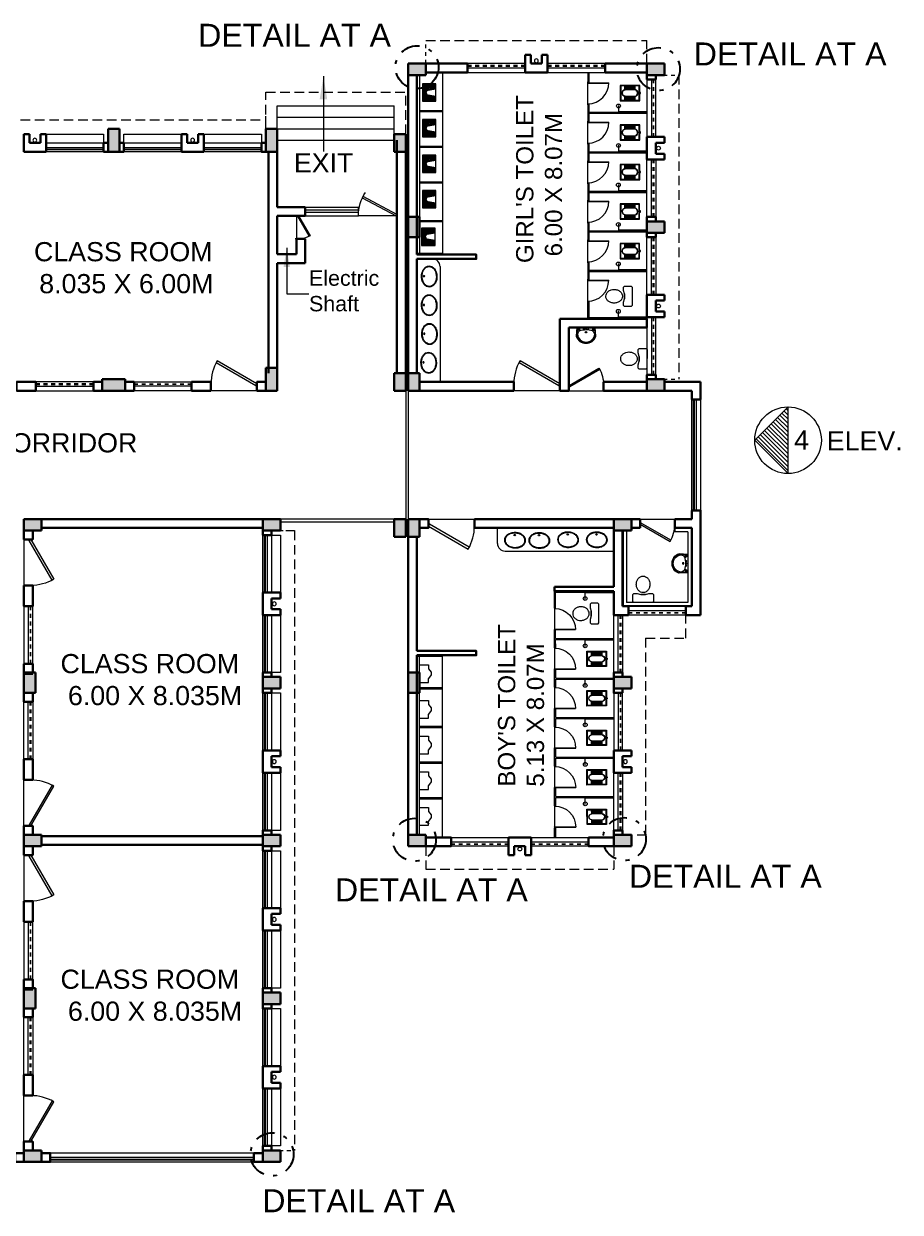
# Model space of a CAD drawing. Header units: millimetres. Extents: x 1898 to 3725, y 783 to 1532.
# Drawn here: x 3043.69 to 3066.55, y 1261.25 to 1292.24 of the extents above; entities that cross this region are included whole.
import ezdxf

# ---------------------------------------------------------------- set-up
doc = ezdxf.new("R2010")
doc.units = ezdxf.units.MM
for name, pattern in [('CENTER2', [1.125, 0.75, -0.125, 0.125, -0.125]), ('DASHDOT', [1, 0.5, -0.25, 0, -0.25]), ('DASHED', [0.75, 0.5, -0.25]), ('DASHED2', [0.375, 0.25, -0.125])]:
    doc.linetypes.add(name, pattern=pattern)
doc.layers.get('0').update_dxf_attribs({"lineweight": 20})
for name, color, linetype, lineweight in [('Arrow', 1, 'Continuous', 15), ('CLL LEV.', 15, 'Continuous', 18), ('COL HATCH', 253, 'Continuous', 13), ('Column', 251, 'Continuous', 30), ('CUBICAL TOILET', 5, 'Continuous', 15), ('DIM', 6, 'Continuous', 18), ('Dimens', 251, 'Continuous', 18), ('Door', 54, 'Continuous', 18), ('ELEV.1', 7, 'Continuous', 20), ('expension joint', 248, 'Continuous', 18), ('Fixture', 44, 'Continuous', 13), ('PROJ.', 30, 'DASHED2', 15), ('Railing', 23, 'Continuous', 13), ('STAIRS', 10, 'Continuous', 18), ('TEXT', 7, 'Continuous', 15), ('Text.', 7, 'Continuous', 15), ('Ventilator', 4, 'DASHED', 18), ('Wall', 7, 'Continuous', 30), ('Window', 150, 'Continuous', 15), ('Window-Wall', 7, 'Continuous', 18)]:
    doc.layers.add(name, color=color, linetype=linetype, lineweight=lineweight)
doc.styles.add('DIM', font='arial.ttf', dxfattribs={"height": 0.5})
doc.styles.add('L120', font='arial.ttf', dxfattribs={"height": 0.6})
doc.styles.get("Standard").update_dxf_attribs({"font": 'arial.ttf', "height": 0.2})
doc.styles.add('Tabrej', font='arial.ttf')
doc.dimstyles.new('Current Dim style', dxfattribs={"dimscale": 0.3, "dimtxt": 0.2, "dimasz": 2, "dimexe": 0.18, "dimexo": 1, "dimgap": 0.09, "dimtad": 0, "dimzin": 0, "dimdsep": 46, "dimtxsty": 'Standard', "dimcen": 0.09, "dimclrd": 256, "dimclre": 256, "dimclrt": 7, "dimadec": 0, "dimazin": 0, "dimtfac": 1, "dimtofl": 0, "dimtmove": 2, "dimatfit": 3, "dimfxl": 0, "dimtolj": 1, "dimtzin": 0, "dimlwd": -1, "dimlwe": -1, "dimarcsym": 0})
doc.dimstyles.new('DIM', dxfattribs={"dimtxt": 0.5, "dimasz": 0.5, "dimexe": 0.02, "dimexo": 0, "dimgap": 0.1, "dimtad": 0, "dimdec": 3, "dimzin": 0, "dimdsep": 46, "dimtxsty": 'DIM', "dimcen": 0, "dimclrd": 251, "dimclre": 256, "dimclrt": 7, "dimadec": 0, "dimazin": 0, "dimtfac": 1, "dimtdec": 3, "dimtofl": 0, "dimtmove": 0, "dimatfit": 3, "dimfxl": 0, "dimtolj": 1, "dimtzin": 0, "dimlwd": -1, "dimlwe": -1, "dimarcsym": 0})

# ---------------------------------------------------------------- blocks, each defined once
blk = doc.blocks.new('*U18')
for p, q in [((0, 0), (0, 6)), ((40, 0), (40, 6))]:
    blk.add_line(p, q)
blk.add_lwpolyline([(0, 0), (34.6, -20), (35.5, -18.5), (0.9, 1.5)], close=True)
blk.add_arc((0, 0), 40, 330, 360)
blk = doc.blocks.new('Door')
at = {"layer": 'Door'}
blk.add_line((0, 0.18), (1.199, 0.18), dxfattribs=at)
at = {"layer": 'Door', "xscale": 0.0299845412869386, "yscale": 0.0299845412869386, "zscale": 0.0299845412869386}
blk.add_blockref('*U18', (0, 0), dxfattribs=at)
blk = doc.blocks.new('VENTILATOR')
at = {"layer": 'Ventilator', "ltscale": 0.02}
for p, q in [((-0.18, -1.5), (-0.18, 0)), ((-0.165, 0), (-0.165, -1.5))]:
    blk.add_line(p, q, dxfattribs=at)
at = {"layer": 'Window-Wall'}
for p, q in [((-0.23, 0), (0, 0)), ((-0.23, -1.5), (-0.23, 0)), ((-0.115, 0), (-0.115, -1.5)), ((0, 0), (0, -1.5)), ((-0.23, -1.5), (0, -1.5))]:
    blk.add_line(p, q, dxfattribs=at)
blk = doc.blocks.new('C3')
at = {"layer": 'COL HATCH'}
h = blk.add_hatch(color=256, dxfattribs=at)
h.dxf.hatch_style = 1
h.paths.add_polyline_path([(0.3, 0), (0, 0), (0, -0.53), (0.3, -0.53)])
at = {"layer": 'Column'}
for p, q in [((0, 0), (0, -0.53)), ((0.3, 0), (0, 0)), ((0.3, -0.53), (0.3, 0)), ((0, -0.53), (0.3, -0.53))]:
    blk.add_line(p, q, dxfattribs=at)
blk = doc.blocks.new('CU')
at = {"layer": 'COL HATCH', "linetype": 'CENTER2'}
h = blk.add_hatch(color=256, dxfattribs=at)
h.dxf.hatch_style = 1
h.paths.add_polyline_path([(0, 0.035), (0, -0.265), (0.46, -0.265), (0.46, 0.035)])
at = {"layer": 'Column', "linetype": 'CENTER2'}
blk.add_lwpolyline([(0, 0.035), (0, -0.265), (0.46, -0.265), (0.46, 0.035), (0, 0.035)], dxfattribs=at)
blk = doc.blocks.new('WINDOW 1')
at = {"layer": 'CLL LEV.'}
for p, q in [((-0.23, 0), (-0.46, 0)), ((-0.46, 0), (-0.46, -1.5)), ((-0.46, -1.5), (-0.23, -1.5))]:
    blk.add_line(p, q, dxfattribs=at)
at = {"layer": 'Window'}
for p, q in [((-0.065, 0), (-0.065, -1.5)), ((-0.05, -1.5), (-0.05, 0))]:
    blk.add_line(p, q, dxfattribs=at)
at = {"layer": 'Window-Wall'}
for p, q in [((0, 0), (-0.23, 0)), ((-0.23, 0), (-0.23, -1.5)), ((-0.115, 0), (-0.115, -1.5)), ((0, -1.5), (0, 0)), ((-0.23, -1.5), (0, -1.5))]:
    blk.add_line(p, q, dxfattribs=at)
blk = doc.blocks.new('SHAFT')
at = {"layer": 'Fixture'}
blk.add_circle((0.327, -0.302), 0.05, dxfattribs=at)
at = {"layer": 'Wall'}
for p, q in [((0.035, 0), (0.62, 0)), ((0.035, 0), (0.035, -0.46)), ((0.185, -0.46), (0.185, -0.23)), ((0.185, -0.23), (0.47, -0.23)), ((0.47, -0.46), (0.47, -0.23)), ((0.62, 0), (0.62, -0.46)), ((0.035, -0.46), (0.185, -0.46)), ((0.62, -0.46), (0.47, -0.46))]:
    blk.add_line(p, q, dxfattribs=at)
blk = doc.blocks.new('C2')
at = {"layer": 'COL HATCH'}
h = blk.add_hatch(color=256, dxfattribs=at)
h.dxf.hatch_style = 1
h.paths.add_polyline_path([(0.3, 0), (0, 0), (0, -0.6), (0.3, -0.6)])
at = {"layer": 'Column'}
for p, q in [((0, 0), (0, -0.6)), ((0.3, 0), (0, 0)), ((0.3, -0.6), (0.3, 0)), ((0, -0.6), (0.3, -0.6))]:
    blk.add_line(p, q, dxfattribs=at)
blk = doc.blocks.new('Door - Left Hung 36 in.')
blk.add_lwpolyline([(0.8, -1.3), (0, 0), (31.2, 18), (31.9, 16.7)], close=True)
blk.add_arc((0, 0), 36, 0, 37.3101)
blk = doc.blocks.new('Urinal 1')
for p, q in [((0, 9), (9, 9)), ((0, 9), (0, -9)), ((9, 9), (9, 5)), ((12, 1), (9, 5)), ((12, -1.5), (12, 1)), ((0, -9), (9, -9)), ((9, -5), (12, -1.5)), ((9, -9), (9, -5))]:
    blk.add_line(p, q)
blk = doc.blocks.new('RH 1200')
for p, q in [((21, 0), (21, 43.3)), ((21.7, 0), (21.7, 43.3)), ((-21.7, 0), (21.7, 0)), ((21.7, 0), (21, 0))]:
    blk.add_line(p, q)
at = {"extrusion": (0, 0, -1)}
blk.add_ellipse((21.7, 0), major_axis=(-30.6, 30.6), ratio=1, start_param=5.497787, end_param=7.068583, dxfattribs=at)
blk = doc.blocks.new('GHH')
at = {"layer": 'Door', "ltscale": 20}
blk.add_line((3289.697, -299.103), (3289.697, -299.853), dxfattribs=at)
at = {"layer": 'Door', "ltscale": 20, "xscale": 0.015874999996413, "yscale": 0.015874999996413, "zscale": 0.015874999996413, "rotation": 270}
blk.add_blockref('RH 1200', (3289.697, -299.479), dxfattribs=at)
blk = doc.blocks.new('RSA CL6')
for p, q in [((5.5, 3.5), (5.5, 7.3)), ((5.9, 3.5), (5.9, 7.3)), ((6.3, 3.5), (6.3, 7.3)), ((6.7, 3.4), (6.7, 7.3)), ((7.1, 3.4), (7.1, 7.3)), ((7.5, 3.4), (7.5, 7.3)), ((7.9, 3.4), (7.9, 7.3)), ((8.3, 3.4), (8.3, 7.3)), ((8.7, 3.4), (8.7, 7.3)), ((9.1, 3.4), (9.1, 7.3)), ((9.4, 3.4), (9.4, 7.3)), ((9.8, 3.4), (9.8, 7.3)), ((10.2, 3.4), (10.2, 7.3)), ((10.6, 3.4), (10.6, 7.3)), ((11, 3.3), (11, 7.3)), ((11.4, 3.3), (11.4, 7.3)), ((11.8, 3.3), (11.8, 7.3)), ((12.2, 3.3), (12.2, 7.3)), ((12.6, 3.3), (12.6, 7.3)), ((13, 3.3), (13, 7.3)), ((13.4, 3.3), (13.4, 7.3)), ((13.8, 3.3), (13.8, 7.3)), ((14.2, 3.3), (14.2, 7.3)), ((14.6, 3.3), (14.6, 7.3)), ((15, 3.2), (15, 7.3)), ((15.4, 3.2), (15.4, 7.3)), ((15.7, 3.2), (15.7, 7.3)), ((16.1, 3.2), (16.1, 7.3)), ((16.1, 7.3), (16.1, 3.2)), ((5.5, -7.3), (5.5, -3.5)), ((5.9, -7.3), (5.9, -3.5)), ((6.3, -7.3), (6.3, -3.4)), ((6.7, -7.3), (6.7, -3.4)), ((7.1, -7.3), (7.1, -3.4)), ((7.5, -7.3), (7.5, -3.4)), ((7.9, -7.3), (7.9, -3.4)), ((8.3, -7.3), (8.3, -3.4)), ((8.7, -7.3), (8.7, -3.4)), ((9.1, -7.3), (9.1, -3.4)), ((9.4, -7.3), (9.4, -3.4)), ((9.8, -7.3), (9.8, -3.3)), ((10.2, -7.3), (10.2, -3.3)), ((10.6, -7.3), (10.6, -3.3)), ((11, -7.3), (11, -3.3)), ((11.4, -7.3), (11.4, -3.3)), ((11.8, -7.3), (11.8, -3.3)), ((12.2, -7.3), (12.2, -3.3)), ((12.6, -7.3), (12.6, -3.3)), ((13, -7.3), (13, -3.3)), ((13.4, -7.3), (13.4, -3.2)), ((13.8, -7.3), (13.8, -3.2)), ((14.2, -7.3), (14.2, -3.2)), ((14.6, -7.3), (14.6, -3.2)), ((15, -7.3), (15, -3.2)), ((15.4, -7.3), (15.4, -3.2)), ((15.7, -7.3), (15.7, -3.2)), ((16.1, -3.2), (16.1, -7.3)), ((16.1, -7.3), (16.1, -3.2))]:
    blk.add_line(p, q)
blk.add_lwpolyline([(0.8, -0.6), (0, -0.6), (0, 0.6), (0.8, 0.6)])
for points in [[(0.8, 7.9), (20.9, 7.9), (20.9, -7.9), (0.8, -7.9)], [(1.4, 7.3), (20.3, 7.3), (20.3, -7.3), (1.4, -7.3)]]:
    blk.add_lwpolyline(points, close=True)
for points in [[(5.5, 3.5), (16.1, 3.2, -0.899983), (16.1, -3.2), (5.5, -3.5, -0.799392)], [(5.5, 3.3), (16.1, 3, -0.897689), (16.1, -3), (5.6, -3.3, -0.793494), (5.5, 3.3)]]:
    blk.add_lwpolyline(points, format="xyb", close=True)
blk = doc.blocks.new('ENGLISH SHEET')
at = {"layer": 'Fixture'}
for p, q in [((4663.798, 251.204), (4663.773, 251.179)), ((4663.773, 251.179), (4663.773, 250.696)), ((4663.976, 251.204), (4663.798, 251.204)), ((4664.002, 251.179), (4663.976, 251.204)), ((4663.976, 251.001), (4664.002, 251.09)), ((4664.002, 251.09), (4664.002, 251.179)), ((4663.976, 250.874), (4663.976, 251.001)), ((4663.976, 251.001), (4663.976, 250.874)), ((4664.002, 250.785), (4663.976, 250.874)), ((4664.002, 250.696), (4664.002, 250.785)), ((4663.773, 250.696), (4663.798, 250.67)), ((4663.798, 250.67), (4663.976, 250.67)), ((4663.976, 250.67), (4664.002, 250.696))]:
    blk.add_line(p, q, dxfattribs=at)
blk.add_lwpolyline([(4664.459, 250.937, 0.117036), (4664.443, 251.003, 0.104338), (4664.396, 251.063, 0.09029), (4664.321, 251.105, 0.09898), (4664.243, 251.115, 0.08237), (4664.159, 251.101, 0.09029), (4664.09, 251.063, 0.104338), (4664.043, 251.003, 0.117036), (4664.027, 250.937, 0.117036), (4664.043, 250.871, 0.104338), (4664.09, 250.811, 0.09029), (4664.159, 250.773, 0.08237), (4664.243, 250.759, 0.08237), (4664.327, 250.773, 0.09029), (4664.396, 250.811, 0.104338), (4664.443, 250.871, 0.117036)], format="xyb", close=True, dxfattribs=at)
blk = doc.blocks.new('RSA BASIN 2')
for points in [[(10.7, -8.1, 0.12976), (10, -5.2, 0.106426), (7.6, -2.5, 0.084431), (4.3, -0.7, 0.073534), (0, 0, 0.073534), (-4.3, -0.5, 0.084431), (-7.7, -2.2, 0.106426), (-10.2, -4.8, 0.12976), (-11, -7.7, 0.12976), (-10.3, -10.6, 0.106426), (-7.9, -13.3, 0.084431), (-4.6, -15.1, 0.073534), (-0.3, -15.8, 0.073534), (4, -15.3, 0.084431), (7.4, -13.6, 0.106426), (9.9, -11, 0.12976)], [(10.1, -7.9, 0.119977), (9.4, -5.5, 0.106426), (7.3, -2.9, 0.084431), (4.1, -1.3, 0.073534), (0, -0.6, 0.073534), (-4.1, -1.1, 0.084431), (-7.4, -2.6, 0.106426), (-9.7, -5.1, 0.12976), (-10.4, -7.7, 0.009633), (-10.4, -7.9, 0.119977), (-9.8, -10.3, 0.106426), (-7.6, -12.9, 0.084431), (-4.4, -14.5, 0.073534), (-0.3, -15.2, 0.073534), (3.8, -14.7, 0.084431), (7.1, -13.2, 0.106426), (9.3, -10.7, 0.12976), (10.1, -8.1, 0.009633)]]:
    blk.add_lwpolyline(points, format="xyb", close=True)
for radius in [0.7, 0.479]:
    blk.add_circle((-0.5, -2.5), radius)
blk = doc.blocks.new('RSA BASIN 9')
for points in [[(-0.1, -16.2, 0.340881), (10, -9, 0.074195), (10.1, -8.9), (9.5, 0), (-9.5, 0), (-10, -8.8, 0.082611), (-10, -9.2, 0.330812), (-0.1, -16.2)], [(0, -15, 0.391482), (8.9, -6.7, 0.252869), (6.5, -3.5, 0.087242), (0, -2.5, 0.079484), (-6.5, -3.5, 0.2542), (-8.8, -6.7, 0.39026), (0, -15)], [(-8.6, -2, -0.907437), (-8.4, -1.8), (-7.5, -2.6, -0.907437), (-7.6, -2.7)], [(-8.2, -1.6, -0.907437), (-8.1, -1.5), (-7.1, -2.3, -0.907437), (-7.3, -2.4)], [(-7.8, -1.3, -0.907437), (-7.7, -1.2), (-6.8, -1.9, -0.907437), (-6.9, -2.1)], [(7.8, -1.3, 0.907437), (7.7, -1.2), (6.8, -1.9, 0.907437), (6.9, -2.1)], [(8.2, -1.6, 0.907437), (8.1, -1.5), (7.1, -2.3, 0.907437), (7.3, -2.4)], [(8.6, -2, 0.907437), (8.4, -1.8), (7.5, -2.6, 0.907437), (7.6, -2.7)]]:
    blk.add_lwpolyline(points, format="xyb", close=True)
for points in [[(-5.9, -3.3), (-6.2, -3, -0.183787), (-6.2, -2.7, 0.126662), (-6.2, -2.4), (-6.6, -1.4, 0.35453), (-7.1, -1), (-8.7, -1, 0.414214), (-9.1, -1.4), (-9.6, -9.1, 0.329849), (-0.1, -15.8, 0.338736), (9.6, -8.9, 0.075632), (9.7, -8.8), (9.1, -1.4, 0.414214), (8.7, -1), (7.1, -1, 0.35453), (6.6, -1.4), (6.2, -2.4, 0.126662), (6.2, -2.7, -0.183787), (6.2, -3), (5.9, -3.3)], [(-6.2, -3.4), (-6.2, -3.3, 0.220542), (-6.5, -3.1), (-8.7, -2.8, -0.361119), (-9.2, -2.3)], [(6.2, -3.4), (6.2, -3.3, -0.220542), (6.5, -3.1), (8.7, -2.8, 0.358803), (9.2, -2.3, 0.358803)]]:
    blk.add_lwpolyline(points, format="xyb")
for centre, radius in [((-2.3, -1.6), 0.399), ((0, -4.8), 0.771), ((0, -4.8), 0.602), ((0, -1.2), 0.399), ((2.3, -1.5), 0.399)]:
    blk.add_circle(centre, radius)
blk = doc.blocks.new('*X4')
at = {"color": 0}
for p, q in [((705, 323), (943, 561)), ((705, 365), (900, 561)), ((705, 408), (858, 561)), ((705, 450), (815, 561)), ((705, 493), (773, 561)), ((705, 535), (730, 561)), ((848, 383), (705, 526)), ((842, 346), (705, 483)), ((835, 310), (705, 441)), ((705, 280), (858, 434)), ((829, 274), (705, 398)), ((705, 238), (847, 381)), ((823, 237), (705, 356)), ((798, 221), (705, 314)), ((854, 419), (712, 561)), ((730, 221), (839, 330)), ((866, 449), (755, 561)), ((888, 469), (797, 561)), ((921, 479), (839, 561)), ((1145, 298), (882, 561)), ((899, 474), (985, 561)), ((1145, 340), (924, 561)), ((944, 477), (1027, 561)), ((1145, 383), (967, 561)), ((971, 462), (1070, 561)), ((990, 438), (1112, 561)), ((998, 404), (1145, 551)), ((1145, 255), (999, 401)), ((1004, 368), (1145, 508)), ((1137, 221), (1007, 350)), ((1145, 425), (1009, 561)), ((1011, 332), (1145, 466)), ((1017, 295), (1145, 423)), ((1023, 259), (1145, 381)), ((1029, 223), (1145, 339)), ((1145, 467), (1051, 561)), ((1145, 510), (1094, 561)), ((1145, 552), (1136, 561)), ((755, 221), (705, 271)), ((713, 221), (705, 229)), ((772, 221), (830, 279)), ((815, 221), (822, 228)), ((1095, 221), (1016, 299)), ((1052, 221), (1024, 248)), ((1069, 221), (1145, 296)), ((1112, 221), (1145, 254))]:
    blk.add_line(p, q, dxfattribs=at)
blk = doc.blocks.new('RSA CL7')
blk.add_lwpolyline([(8.9, 0), (-8.9, 0), (-8.9, -13.8), (-3.9, -13.8), (3.9, -13.8), (8.9, -13.8)], close=True)
blk.add_lwpolyline([(-4.1, -13.6), (-2.8, -5.7, -0.835943), (2.8, -5.8), (4.1, -13.6), (8.7, -13.6), (8.7, -0.2), (-8.7, -0.2), (-8.7, -13.6)], format="xyb", close=True)
blk.add_lwpolyline([(-3.9, -13.8), (-2.6, -5.8, -0.835548), (2.6, -5.8), (3.9, -13.8)], format="xyb")
for centre, start, end in [((-1.4, -4.1), 207.2135, 40.9564), ((0, -3.6), 185.8999, 355.8249), ((1.5, -4.1), 140.9962, 329.3468)]:
    blk.add_arc(centre, 0.493, start, end)
at = {"xscale": 0.0393714285714286, "yscale": 0.0393714285714286, "zscale": 0.0393714285714286}
blk.add_blockref('*X4', (-36.4, -22.3), dxfattribs=at)
blk = doc.blocks.new('Elev block')
at = {"layer": 'ELEV.1'}
h = blk.add_hatch(dxfattribs=at)
h.set_pattern_fill('ANSI31', color=256, scale=0.025, angle=90, style=0)
h.set_pattern_definition([(135, (99.13637, 17.94766), (-0.0561266, -0.0561266), [])])
h.paths.add_polyline_path([(99.136, 19.686), (98.267, 18.817), (99.136, 17.948)])
for p, q in [((99.136, 19.686), (98.267, 18.817)), ((99.136, 17.948), (99.136, 19.686)), ((98.267, 18.817), (99.136, 17.948))]:
    blk.add_line(p, q, dxfattribs=at)
blk.add_circle((99.136, 18.817), 0.869, dxfattribs=at)
at = {"layer": 'ELEV.1', "char_height": 0.5, "attachment_point": 1, "style": 'L120'}
for s, insert in [('4', (99.297, 19.076)), ('ELEV.', (100.147, 19.051))]:
    blk.add_mtext_dynamic_manual_height_columns(s, width=0.5, gutter_width=24, heights=[0], dxfattribs=dict(at, insert=insert))
blk = doc.blocks.new('GROUND FLOOR')
at = {"layer": 'CUBICAL TOILET'}
for p, q in [((60.2528, 32.4905), (60.2526, 32.2348)), ((60.2826, 32.2348), (60.2526, 32.2348)), ((60.2828, 32.4905), (60.2826, 32.2348)), ((60.2522, 31.6652), (60.2521, 31.4255)), ((60.2522, 31.6652), (60.2822, 31.6651)), ((60.2822, 31.6651), (60.2821, 31.4555)), ((60.2521, 31.4255), (60.2519, 31.2048)), ((60.2821, 31.4255), (60.2819, 31.2048)), ((60.2821, 31.4555), (61.8021, 31.4545)), ((60.2821, 31.4255), (61.8021, 31.4245)), ((60.2819, 31.2048), (60.2519, 31.2048)), ((60.2514, 30.3955), (60.2513, 30.1748)), ((60.2516, 30.6352), (60.2514, 30.3955)), ((60.2516, 30.6352), (60.2816, 30.6351)), ((60.2814, 30.3955), (60.2813, 30.1748)), ((60.2816, 30.6351), (60.2814, 30.4255)), ((60.2814, 30.4255), (61.8014, 30.4245)), ((60.2814, 30.3955), (61.8014, 30.3945)), ((60.2813, 30.1748), (60.2513, 30.1748)), ((60.2509, 29.6052), (60.2508, 29.3655)), ((60.2509, 29.6052), (60.2809, 29.6051)), ((60.2809, 29.6051), (60.2808, 29.3955)), ((60.2508, 29.3655), (60.2506, 29.1448)), ((60.2806, 29.1448), (60.2506, 29.1448)), ((60.2808, 29.3655), (60.2806, 29.1448)), ((60.2808, 29.3955), (61.8008, 29.3945)), ((60.2808, 29.3655), (61.8008, 29.3645)), ((60.2502, 28.5752), (60.2501, 28.3355)), ((60.2502, 28.5752), (60.2802, 28.5751)), ((60.2802, 28.5751), (60.2801, 28.3655)), ((60.2501, 28.3355), (60.2499, 28.1148)), ((60.2801, 28.3355), (60.2799, 28.1148)), ((60.2801, 28.3655), (61.7964, 28.3645)), ((60.2801, 28.3355), (61.7963, 28.3345)), ((60.2799, 28.1148), (60.2499, 28.1148)), ((60.2494, 27.3055), (60.2493, 27.0848)), ((60.2496, 27.5452), (60.2494, 27.3055)), ((60.2496, 27.5452), (60.2796, 27.5451)), ((60.2794, 27.3055), (60.2793, 27.0848)), ((60.2796, 27.5451), (60.2794, 27.3355)), ((60.2794, 27.3355), (61.7994, 27.3345)), ((60.2794, 27.3055), (61.7994, 27.3045)), ((60.2793, 27.0848), (60.2493, 27.0848)), ((60.2489, 26.5152), (60.2486, 26.0705)), ((60.2489, 26.5152), (60.2789, 26.5151)), ((60.2789, 26.5151), (60.2786, 26.1005)), ((60.2786, 26.1005), (61.7961, 26.0995)), ((59.3838, 18.5218), (59.3835, 18.9664)), ((59.4135, 18.9364), (60.931, 18.9374)), ((59.4138, 18.5218), (59.4135, 18.9364)), ((59.3838, 18.5218), (59.4138, 18.5218)), ((59.3843, 17.7314), (59.3842, 17.9521)), ((59.4142, 17.9521), (59.3842, 17.9521)), ((59.3845, 17.4918), (59.3843, 17.7314)), ((59.4143, 17.7314), (59.4142, 17.9521)), ((59.4143, 17.7314), (60.9343, 17.7324)), ((59.4143, 17.7014), (60.9343, 17.7024)), ((59.4145, 17.4918), (59.4143, 17.7014)), ((59.3845, 17.4918), (59.4145, 17.4918)), ((59.385, 16.7014), (59.3848, 16.9221)), ((59.4148, 16.9221), (59.3848, 16.9221)), ((59.415, 16.7014), (59.4148, 16.9221)), ((59.3851, 16.4618), (59.385, 16.7014)), ((59.3851, 16.4618), (59.4151, 16.4618)), ((59.415, 16.7014), (60.9312, 16.7024)), ((59.415, 16.6714), (60.9313, 16.6724)), ((59.4151, 16.4618), (59.415, 16.6714)), ((59.3857, 15.6714), (59.3855, 15.8921)), ((59.4155, 15.8921), (59.3855, 15.8921)), ((59.4157, 15.6714), (59.4155, 15.8921)), ((59.3858, 15.4318), (59.3857, 15.6714)), ((59.4157, 15.6714), (60.9357, 15.6724)), ((59.4157, 15.6414), (60.9357, 15.6424)), ((59.4158, 15.4318), (59.4157, 15.6414)), ((59.3858, 15.4318), (59.4158, 15.4318)), ((59.3863, 14.6414), (59.3862, 14.8621)), ((59.4162, 14.8621), (59.3862, 14.8621)), ((59.3865, 14.4018), (59.3863, 14.6414)), ((59.4163, 14.6414), (59.4162, 14.8621)), ((59.4163, 14.6414), (60.9363, 14.6424)), ((59.4163, 14.6114), (60.9363, 14.6124)), ((59.4165, 14.4018), (59.4163, 14.6114)), ((59.3865, 14.4018), (59.4165, 14.4018)), ((59.387, 13.6114), (59.3868, 13.8321)), ((59.4168, 13.8321), (59.3868, 13.8321)), ((59.417, 13.6114), (59.4168, 13.8321)), ((59.3871, 13.3718), (59.387, 13.6114)), ((59.3871, 13.3718), (59.4171, 13.3718)), ((59.417, 13.6114), (60.937, 13.6124)), ((59.417, 13.5814), (60.937, 13.5824)), ((59.4171, 13.3718), (59.417, 13.5814)), ((59.3877, 12.5338), (59.3875, 12.7895)), ((59.4175, 12.7895), (59.3875, 12.7895)), ((59.4177, 12.5338), (59.4175, 12.7895))]:
    blk.add_line(p, q, dxfattribs=at)
at = {"layer": 'Door'}
for p, q in [((52.6527, 28.7523), (52.6527, 28.1526)), ((55.2541, 28.7516), (54.2743, 28.7519))]:
    blk.add_line(p, q, dxfattribs=at)
at = {"layer": 'expension joint'}
for p, q in [((55.5036, 24.1935), (55.5036, 20.8435)), ((55.5661, 24.1935), (55.5661, 20.8435))]:
    blk.add_line(p, q, dxfattribs=at)
at = {"layer": 'Fixture'}
for p, q in [((55.865, 32.4233), (55.865, 28.6883)), ((56.465, 32.4933), (56.465, 27.7433)), ((56.466, 31.4933), (55.866, 31.4933)), ((56.466, 31.4633), (55.866, 31.4633)), ((56.4657, 30.5633), (55.8657, 30.5633)), ((56.4657, 30.5333), (55.8657, 30.5333)), ((55.865, 30.2633), (55.865, 27.7733)), ((55.865, 30.2633), (55.865, 27.7733)), ((56.4653, 29.6333), (55.8653, 29.6333)), ((56.4653, 29.6033), (55.8653, 29.6033)), ((56.4653, 28.6234), (55.8653, 28.6234)), ((56.4653, 28.5934), (55.8653, 28.5934)), ((56.4653, 27.7733), (55.795, 27.7733)), ((56.4653, 27.7733), (55.795, 27.7733)), ((56.465, 27.7433), (55.7961, 27.7433)), ((56.465, 27.7433), (55.7961, 27.7433)), ((56.1988, 27.6283), (55.7961, 27.6283)), ((56.3987, 27.4281), (56.3987, 24.4235)), ((57.8964, 20.2109), (57.8964, 20.6136)), ((58.0965, 20.0111), (60.931, 20.0111)), ((56.4653, 17.2636), (55.795, 17.2636)), ((56.465, 17.2936), (55.7961, 17.2936)), ((55.865, 14.7736), (55.865, 17.2636)), ((56.465, 12.5436), (56.465, 17.2936)), ((56.4653, 16.4435), (55.8653, 16.4435)), ((55.865, 12.6136), (55.865, 16.3486)), ((56.4653, 16.4135), (55.8653, 16.4135)), ((56.4653, 15.4336), (55.8653, 15.4336)), ((56.4653, 15.4036), (55.8653, 15.4036)), ((56.4657, 14.5036), (55.8657, 14.5036)), ((56.4657, 14.4736), (55.8657, 14.4736)), ((56.466, 13.5736), (55.866, 13.5736)), ((56.466, 13.5436), (55.866, 13.5436))]:
    blk.add_line(p, q, dxfattribs=at)
at = {"layer": 'Fixture', "ltscale": 0.05}
for p, q in [((61.0522, 31.6332), (61.0521, 31.4674)), ((61.8021, 31.4669), (61.0521, 31.4674)), ((61.0516, 30.6032), (61.0514, 30.4374)), ((61.8014, 30.4369), (61.0514, 30.4374)), ((61.0509, 29.5732), (61.0508, 29.4074)), ((61.8008, 29.4069), (61.0508, 29.4074)), ((61.0502, 28.5432), (61.0501, 28.3774)), ((61.7964, 28.3769), (61.0501, 28.3774)), ((61.0496, 27.5132), (61.0494, 27.3474)), ((61.7994, 27.3469), (61.0494, 27.3474)), ((61.0488, 26.2782), (61.0486, 26.1124)), ((61.7961, 26.1119), (61.0486, 26.1124)), ((60.931, 18.925), (60.1835, 18.9245)), ((60.1837, 18.7587), (60.1835, 18.9245)), ((60.9343, 17.69), (60.1843, 17.6895)), ((60.1845, 17.5237), (60.1843, 17.6895)), ((60.9313, 16.66), (60.185, 16.6595)), ((60.1851, 16.4937), (60.185, 16.6595)), ((60.9357, 15.63), (60.1857, 15.6295)), ((60.1858, 15.4637), (60.1857, 15.6295)), ((60.9363, 14.6), (60.1863, 14.5995)), ((60.1865, 14.4337), (60.1863, 14.5995)), ((60.937, 13.57), (60.187, 13.5695)), ((60.1871, 13.4037), (60.187, 13.5695))]:
    blk.add_line(p, q, dxfattribs=at)
for centre in [(61.0522, 31.6174), (61.0515, 30.5874), (61.0509, 29.5574), (61.0502, 28.5274), (61.0495, 27.4974), (61.0487, 26.2624), (60.1836, 18.7745), (60.1844, 17.5395), (60.1851, 16.5095), (60.1858, 15.4795), (60.1864, 14.4495), (60.1871, 13.4195)]:
    blk.add_circle(centre, 0.05, dxfattribs=at)
at = {"layer": 'Fixture'}
for centre, start, end in [((56.1987, 27.4283), 359.96287, 89.96287), ((58.0964, 20.2111), 180.03713, 270.03713)]:
    blk.add_arc(centre, 0.2, start, end, dxfattribs=at)
at = {"layer": 'PROJ.'}
for p, q in [((56.0261, 33.3235), (61.7961, 33.3235)), ((61.7961, 32.7235), (61.7961, 33.3235)), ((62.6262, 32.4235), (62.6262, 24.4935)), ((51.8536, 31.9735), (55.5036, 31.9735)), ((51.8536, 31.0235), (51.8536, 31.9735)), ((55.5036, 30.8835), (55.5036, 31.9735)), ((25.9586, 31.2535), (51.8536, 31.2535)), ((52.0036, 20.5435), (52.6036, 20.5435)), ((52.6036, 20.5435), (52.6036, 4.3835)), ((62.8115, 17.7435), (62.8115, 18.3435)), ((61.7611, 17.7435), (62.8115, 17.7435)), ((61.7611, 17.7435), (61.7611, 12.6135)), ((61.161, 12.6135), (61.7611, 12.6135)), ((56.0261, 12.3135), (56.0261, 11.7134)), ((60.931, 12.3135), (60.931, 11.7134)), ((56.0261, 11.7134), (60.931, 11.7134))]:
    blk.add_line(p, q, dxfattribs=at)
at = {"layer": 'PROJ.', "ltscale": 0.05}
for p, q in [((56.0261, 32.7235), (56.0261, 33.3235)), ((62.0261, 32.4235), (62.6262, 32.4235)), ((51.8536, 30.6534), (51.8536, 31.4835)), ((62.0261, 24.4935), (62.6262, 24.4935)), ((52.0036, 20.5435), (52.6036, 20.5435)), ((52.0036, 4.3835), (52.6036, 4.3835))]:
    blk.add_line(p, q, dxfattribs=at)
at = {"layer": 'Railing'}
for p, q in [((55.2036, 20.8435), (52.2336, 20.8435)), ((55.2036, 20.7635), (52.2336, 20.7635)), ((61.171, 20.5435), (61.171, 18.5835)), ((61.261, 20.5435), (61.261, 18.6735)), ((62.9519, 20.6035), (62.521, 20.6035)), ((62.521, 20.6035), (62.521, 20.5135)), ((62.8619, 20.5135), (62.521, 20.5135)), ((62.8619, 20.5135), (62.8619, 18.6735)), ((62.9519, 20.6035), (62.9519, 18.5835)), ((62.8619, 18.6735), (61.261, 18.6735)), ((62.9519, 18.5835), (61.171, 18.5835))]:
    blk.add_line(p, q, dxfattribs=at)
at = {"layer": 'STAIRS'}
for p, q in [((52.1536, 31.6235), (55.2036, 31.6235)), ((52.1536, 30.7235), (52.1536, 31.6235)), ((55.2036, 30.7235), (55.2036, 31.6235)), ((52.1536, 31.3235), (55.2036, 31.3235)), ((52.1536, 31.0235), (55.2036, 31.0235)), ((52.1536, 30.7235), (55.2036, 30.7235))]:
    blk.add_line(p, q, dxfattribs=at)
at = {"layer": 'Wall'}
for p, q in [((55.5661, 24.6535), (55.5661, 32.4235)), ((55.5661, 24.6535), (55.5661, 32.4235)), ((55.7961, 27.7433), (55.7961, 32.4235)), ((55.7961, 28.7235), (55.7961, 32.4235)), ((55.2736, 24.6535), (55.2736, 30.7235)), ((55.5036, 24.6535), (55.5036, 30.7235)), ((51.9236, 24.6535), (51.9236, 30.4235)), ((52.1536, 28.9823), (52.1536, 30.4235)), ((52.1536, 28.9823), (52.8827, 28.9823)), ((52.8827, 28.9823), (52.8827, 28.7523)), ((52.1536, 27.7523), (52.1536, 28.7523)), ((52.1536, 28.7523), (52.8827, 28.7523)), ((55.7961, 27.7433), (55.7961, 28.207)), ((52.6527, 28.1526), (52.6527, 27.7523)), ((52.6527, 28.1526), (52.8827, 28.1526)), ((52.8827, 28.1526), (52.8827, 27.5223)), ((52.6527, 27.7523), (52.1527, 27.7523)), ((55.7961, 24.6535), (55.7961, 27.6283)), ((55.7961, 24.6535), (55.7961, 27.6283)), ((52.8827, 27.5223), (52.1527, 27.5223)), ((52.1536, 24.6535), (52.1536, 27.5223)), ((62.0261, 26.6935), (61.7961, 26.6935)), ((62.0261, 26.6935), (62.1766, 26.6935)), ((59.5261, 26.0705), (61.7963, 26.0705)), ((59.5261, 24.1934), (59.5261, 26.0705)), ((61.7961, 25.8405), (61.7961, 26.0705)), ((59.7561, 25.8405), (61.7963, 25.8405)), ((59.7561, 24.1934), (59.7561, 25.8405)), ((58.3234, 24.4235), (55.8661, 24.4235)), ((55.8661, 24.4235), (55.8661, 24.1935)), ((55.8661, 24.1935), (58.3234, 24.1935)), ((58.3234, 24.1935), (58.3234, 24.4235)), ((59.5261, 24.1934), (59.5261, 24.4234)), ((59.7561, 24.1934), (59.5261, 24.1934)), ((61.7961, 24.4235), (60.6656, 24.4234)), ((60.6656, 24.1934), (60.6656, 24.4234)), ((61.7961, 24.1935), (60.6656, 24.1934)), ((62.2561, 24.4234), (63.1919, 24.4234)), ((62.2561, 24.1934), (62.2561, 24.4234)), ((62.9619, 24.1934), (62.2561, 24.1934)), ((62.9619, 23.9634), (62.9619, 24.1934)), ((63.1919, 24.4234), (63.1919, 24.1934)), ((63.1919, 24.1934), (63.1919, 23.9634)), ((63.1919, 23.9634), (62.9619, 23.9634)), ((46.0036, 20.8435), (51.7736, 20.8435)), ((60.931, 20.8435), (57.2955, 20.8436)), ((57.2955, 20.8436), (57.2955, 20.6136)), ((62.9619, 20.8435), (62.521, 20.8435)), ((62.521, 20.8435), (62.521, 20.6135)), ((63.1919, 20.8435), (63.1919, 18.3435)), ((46.0036, 20.6135), (51.7736, 20.6135)), ((60.931, 20.6135), (57.2955, 20.6136)), ((60.931, 20.5435), (60.931, 19.0814)), ((61.161, 20.5435), (61.161, 18.5735)), ((61.621, 20.6135), (61.391, 20.6135)), ((62.9619, 20.6135), (62.521, 20.6135)), ((62.9619, 20.6135), (62.9619, 18.5735)), ((55.5661, 20.3835), (55.5661, 12.6135)), ((55.7961, 20.3835), (55.7961, 17.4086)), ((59.3835, 18.9664), (60.9312, 18.9664)), ((59.3836, 19.0814), (60.9312, 19.0814)), ((60.931, 18.9664), (60.931, 18.3435)), ((61.161, 18.3435), (60.931, 18.3435)), ((61.161, 18.5735), (61.3115, 18.5735)), ((61.161, 18.3435), (61.3115, 18.3435)), ((61.3115, 18.5735), (61.3115, 18.3435)), ((62.8115, 18.5735), (62.8115, 18.3435)), ((62.9619, 18.5735), (62.8115, 18.5735)), ((63.1919, 18.3435), (62.8115, 18.3435)), ((55.7961, 17.2936), (55.7961, 12.6135)), ((45.5436, 16.8085), (45.7736, 16.8085)), ((51.7736, 12.5785), (46.0036, 12.5785)), ((51.7736, 12.3485), (46.0036, 12.3485)), ((45.5436, 8.5785), (45.7736, 8.5785))]:
    blk.add_line(p, q, dxfattribs=at)
at = {"layer": 'Wall', "linetype": 'CENTER2'}
for p, q in [((59.5261, 24.1934), (59.5261, 24.4234)), ((59.3836, 19.0814), (59.3835, 18.9664))]:
    blk.add_line(p, q, dxfattribs=at)
at = {"layer": 'Wall'}
for points in [[(56.0261, 32.4934), (56.0261, 32.7234), (57.1186, 32.7234), (57.1186, 32.4934), (56.0261, 32.4934)], [(56.0261, 32.4934), (56.0261, 32.7234), (57.1186, 32.7234), (57.1186, 32.4934), (56.0261, 32.4934)], [(60.7036, 32.4935), (60.7036, 32.7235), (61.7961, 32.7235), (61.7961, 32.4935), (60.7036, 32.4935)], [(62.0261, 32.3085), (61.7961, 32.3085), (61.7961, 32.4235), (62.0261, 32.4235), (62.0261, 32.3085)], [(47.6236, 30.6535), (47.6236, 30.4235), (47.7386, 30.4235), (47.7386, 30.6535), (47.6236, 30.6535)], [(48.0386, 30.6535), (48.0386, 30.4235), (48.1536, 30.4235), (48.1536, 30.6535), (48.0386, 30.6535)], [(51.7386, 30.6535), (51.7386, 30.4235), (51.8536, 30.4235), (51.8536, 30.6535), (51.7386, 30.6535)], [(51.7386, 30.6535), (51.7386, 30.4235), (51.8536, 30.4235), (51.8536, 30.6535), (51.7386, 30.6535)], [(62.0261, 28.7235), (61.7961, 28.7235), (61.7961, 28.6085), (62.0261, 28.6085), (62.0261, 28.7235)], [(62.0261, 28.1935), (61.7961, 28.1935), (61.7961, 28.3085), (62.0261, 28.3085), (62.0261, 28.1935)], [(55.7961, 27.7433), (57.3427, 27.7433), (57.3427, 27.6283), (55.7961, 27.6283)], [(55.7961, 27.7433), (57.3427, 27.7433), (57.3427, 27.6283), (55.7961, 27.6283)], [(47.3586, 24.1935), (47.3586, 24.4235), (47.5886, 24.4235), (47.5886, 24.1935), (47.3586, 24.1935)], [(48.4186, 24.1935), (48.4186, 24.4235), (48.1886, 24.4235), (48.1886, 24.1935), (48.4186, 24.1935)], [(51.8536, 24.1935), (51.8536, 24.4235), (51.6236, 24.4235), (51.6236, 24.1935), (51.8536, 24.1935)], [(62.9619, 21.0735), (63.1919, 21.0735), (63.1919, 20.8435)], [(62.9619, 20.8435), (62.9619, 21.0735)], [(55.8661, 20.8435), (56.0961, 20.8435), (56.0961, 20.6135), (55.8661, 20.6135), (55.8661, 20.8435)], [(45.5436, 20.5435), (45.7736, 20.5435), (45.7736, 20.3135), (45.5436, 20.3135), (45.5436, 20.5435)], [(52.0036, 20.5435), (51.7736, 20.5435), (51.7736, 20.4285), (52.0036, 20.4285), (52.0036, 20.5435)], [(55.7961, 17.2936), (57.3427, 17.2936), (57.3427, 17.4086), (55.7961, 17.4086)], [(45.5436, 17.0735), (45.7736, 17.0735), (45.7736, 16.8435), (45.5436, 16.8435), (45.5436, 17.0735)], [(52.0036, 16.8435), (51.7736, 16.8435), (51.7736, 16.7285), (52.0036, 16.7285), (52.0036, 16.8435)], [(61.161, 16.8435), (60.931, 16.8435), (60.931, 16.7285), (61.161, 16.7285), (61.161, 16.8435)], [(52.0036, 16.4285), (51.7736, 16.4285), (51.7736, 16.3135), (52.0036, 16.3135), (52.0036, 16.4285)], [(61.161, 16.3135), (60.931, 16.3135), (60.931, 16.4285), (61.161, 16.4285), (61.161, 16.3135)], [(45.5436, 16.0835), (45.7736, 16.0835), (45.7736, 16.3135), (45.5436, 16.3135), (45.5436, 16.0835)], [(45.5436, 12.6135), (45.7736, 12.6135), (45.7736, 12.8435), (45.5436, 12.8435), (45.5436, 12.6135)], [(52.0036, 12.7285), (51.7736, 12.7285), (51.7736, 12.6135), (52.0036, 12.6135), (52.0036, 12.7285)], [(52.0036, 12.7285), (51.7736, 12.7285), (51.7736, 12.6135), (52.0036, 12.6135), (52.0036, 12.7285)], [(61.161, 12.7285), (60.931, 12.7285), (60.931, 12.6135), (61.161, 12.6135), (61.161, 12.7285)], [(56.0261, 12.5435), (56.0261, 12.3135), (56.6861, 12.3135), (56.6861, 12.5435), (56.0261, 12.5435)], [(60.2711, 12.5435), (60.2711, 12.3135), (60.931, 12.3135), (60.931, 12.5435), (60.2711, 12.5435)], [(45.5436, 12.3135), (45.7736, 12.3135), (45.7736, 12.0835), (45.5436, 12.0835), (45.5436, 12.3135)], [(52.0036, 12.3135), (51.7736, 12.3135), (51.7736, 12.1985), (52.0036, 12.1985), (52.0036, 12.3135)], [(45.5436, 8.8435), (45.7736, 8.8435), (45.7736, 8.6135), (45.5436, 8.6135), (45.5436, 8.8435)], [(52.0036, 8.6135), (51.7736, 8.6135), (51.7736, 8.4985), (52.0036, 8.4985), (52.0036, 8.6135)], [(45.5436, 7.8535), (45.7736, 7.8535), (45.7736, 8.0835), (45.5436, 8.0835), (45.5436, 7.8535)], [(52.0036, 8.1985), (51.7736, 8.1985), (51.7736, 8.0835), (52.0036, 8.0835), (52.0036, 8.1985)], [(45.5436, 4.3835), (45.7736, 4.3835), (45.7736, 4.6135), (45.5436, 4.6135), (45.5436, 4.3835)], [(52.0036, 4.4985), (51.7736, 4.4985), (51.7736, 4.3835), (52.0036, 4.3835), (52.0036, 4.4985)], [(52.0036, 4.4985), (51.7736, 4.4985), (51.7736, 4.3835), (52.0036, 4.3835), (52.0036, 4.4985)], [(45.3136, 4.0835), (45.5436, 4.0835), (45.5436, 4.3135), (45.3136, 4.3135), (45.3136, 4.0835)], [(46.0036, 4.0835), (46.2336, 4.0835), (46.2336, 4.3135), (46.0036, 4.3135), (46.0036, 4.0835)], [(51.5436, 4.0835), (51.7736, 4.0835), (51.7736, 4.3135), (51.5436, 4.3135), (51.5436, 4.0835)]]:
    blk.add_lwpolyline(points, dxfattribs=at)
for points in [[(61.7961, 24.4935), (62.0261, 24.4935), (62.0261, 24.6085), (61.7961, 24.6085)], [(45.353, 24.1933), (45.353, 24.4235), (45.8586, 24.4235), (45.8586, 24.1933)], [(50.4242, 24.1933), (50.4242, 24.4235), (49.9186, 24.4235), (49.9186, 24.1933)], [(45.5434, 19.1141), (45.7736, 19.1141), (45.7736, 18.5735), (45.5434, 18.5735)], [(45.5434, 14.0428), (45.7736, 14.0428), (45.7736, 14.5835), (45.5434, 14.5835)], [(45.5434, 10.8841), (45.7736, 10.8841), (45.7736, 10.3435), (45.5434, 10.3435)], [(45.5434, 5.8128), (45.7736, 5.8128), (45.7736, 6.3535), (45.5434, 6.3535)]]:
    blk.add_lwpolyline(points, close=True, dxfattribs=at)
at = {"layer": 'Wall', "linetype": 'CENTER2'}
blk.add_lwpolyline([(61.621, 20.6135), (61.621, 20.8435), (61.391, 20.8435), (61.391, 20.6135)], dxfattribs=at)
at = {"layer": 'Window'}
for p, q in [((54.2693, 28.8973), (52.8827, 28.8973)), ((54.2693, 28.8373), (52.8827, 28.8373)), ((63.0119, 21.0735), (63.0119, 23.9635)), ((63.0269, 23.9635), (63.0269, 21.0735)), ((51.5436, 4.1485), (46.2336, 4.1485)), ((46.2336, 4.1335), (51.5436, 4.1335))]:
    blk.add_line(p, q, dxfattribs=at)
at = {"layer": 'Window-Wall'}
for p, q in [((52.8827, 28.9823), (54.2693, 28.9823)), ((54.2693, 28.7519), (54.2693, 28.9819)), ((52.8827, 28.7523), (54.2694, 28.7523)), ((62.9619, 21.0735), (62.9619, 23.9635)), ((62.9619, 23.9634), (63.1919, 23.9634)), ((63.0769, 23.9635), (63.0769, 21.0735)), ((63.1919, 23.9635), (63.1919, 21.0735)), ((63.1919, 21.0735), (62.9619, 21.0735)), ((51.5436, 4.3135), (46.2336, 4.3135)), ((46.2336, 4.3135), (46.2336, 4.0835)), ((51.5436, 4.1985), (46.2336, 4.1985)), ((46.2336, 4.0835), (51.5436, 4.0835))]:
    blk.add_line(p, q, dxfattribs=at)
at = {"layer": 'Column', "linetype": 'CENTER2', "xscale": -1}
for p, rotation in [((55.5661, 32.4585), 180), ((55.5661, 32.4585), 180), ((61.7961, 32.4585), 180), ((55.2386, 30.8835), 90), ((61.7961, 28.3435), 180), ((55.2386, 24.6535), 90), ((55.6011, 24.6535), 90), ((61.7961, 24.2285), 180), ((55.2386, 20.8435), 90), ((55.6011, 20.8435), 90)]:
    blk.add_blockref('CU', p, dxfattribs=dict(at, rotation=rotation))
at = {"layer": 'Column', "color": 5, "xscale": -1}
for name, p in [('C2', (48.0386, 31.0235)), ('C2', (52.1536, 31.0235)), ('C2', (52.1536, 24.7935)), ('C3', (45.8436, 16.8435)), ('C3', (55.8661, 16.8435)), ('C3', (45.8436, 8.6135))]:
    blk.add_blockref(name, p, dxfattribs=at)
at = {"layer": 'Column', "color": 5, "rotation": 180}
blk.add_blockref('C3', (55.8661, 28.1935), dxfattribs=at)
blk.add_blockref('C3', (55.8661, 28.1935), dxfattribs=at)
at = {"layer": 'Column', "color": 5, "xscale": -1, "rotation": 90}
blk.add_blockref('C2', (47.5886, 24.4935), dxfattribs=at)
at = {"layer": 'Column', "linetype": 'CENTER2', "rotation": 90}
blk.add_blockref('CU', (55.6011, 24.1935), dxfattribs=at)
blk.add_blockref('CU', (55.6011, 24.1935), dxfattribs=at)
blk.add_blockref('CU', (55.6011, 24.1935), dxfattribs=at)
blk.add_blockref('CU', (55.6011, 24.1935), dxfattribs=at)
at = {"layer": 'Column', "linetype": 'CENTER2'}
for p in [(45.5436, 20.8085), (51.7736, 20.8085), (60.931, 20.8085), (51.7736, 16.6935), (60.931, 16.6935), (45.5436, 12.5785), (51.7736, 12.5785), (55.5661, 12.5785), (60.931, 12.5785), (51.7736, 8.4635), (45.5436, 4.3485), (51.7736, 4.3485)]:
    blk.add_blockref('CU', p, dxfattribs=at)
at = {"layer": 'Door'}
for name, p, xscale, yscale, zscale, rotation in [('GHH', (-2571.6539, -205.994), -0.8000000001367662, 0.8000000001375152, 0.8000000001375136, 179.9642723067066), ('GHH', (-2571.6545, -207.024), -0.8000000001367662, 0.8000000001375152, 0.8000000001375136, 179.9642723067066), ('GHH', (-2571.6552, -208.054), -0.8000000001367662, 0.8000000001375152, 0.8000000001375136, 179.9642723067066), ('GHH', (-2571.6559, -209.084), -0.8000000001367662, 0.8000000001375152, 0.8000000001375136, 179.9642723067066), ('*U18', (52.7076, 28.7523), -0.01499227064346087, 0.01499227064346087, 0.0149922706434693, 90), ('GHH', (-2571.6565, -210.114), -0.8000000001367662, 0.8000000001375152, 0.8000000001375136, 179.9642723067066), ('GHH', (-2571.6572, -211.144), -0.8000000001367662, 0.8000000001375152, 0.8000000001375136, 179.9642723067066), ('GHH', (-2572.5223, 256.1809), 0.8000000001374484, 0.8000000001374484, 0.8000000001374484, 0.03572769329324655), ('GHH', (-2572.5216, 255.1509), 0.8000000001374484, 0.8000000001374484, 0.8000000001374484, 0.03572769329324655), ('GHH', (-2572.521, 254.1209), 0.8000000001374484, 0.8000000001374484, 0.8000000001374484, 0.03572769329324655), ('GHH', (-2572.5203, 253.0909), 0.8000000001374484, 0.8000000001374484, 0.8000000001374484, 0.03572769329324655), ('GHH', (-2572.5196, 252.0609), 0.8000000001374484, 0.8000000001374484, 0.8000000001374484, 0.03572769329324655), ('GHH', (-2572.519, 251.0309), 0.8000000001374484, 0.8000000001374484, 0.8000000001374484, 0.03572769329324655)]:
    blk.add_blockref(name, p, dxfattribs=dict(at, xscale=xscale, yscale=yscale, zscale=zscale, rotation=rotation))
at = {"layer": 'Door', "extrusion": (0, 0, -1), "xscale": 0.02777701549988431, "yscale": 0.02777701549988431, "zscale": -0.02777701549984439, "rotation": 357.9084632862278}
blk.add_blockref('Door - Left Hung 36 in.', (-55.2736, 28.7884), dxfattribs=at)
at = {"layer": 'Fixture'}
for name, p, xscale, yscale, zscale, rotation in [('RSA CL7', (55.9375, 31.9662), 0.02539999999487463, 0.02539999999487463, 0.02539999999487463, 90), ('RSA CL7', (55.9375, 31.0362), 0.02539999999487463, 0.02539999999487463, 0.02539999999487463, 90), ('RSA CL7', (55.9375, 30.1062), 0.02539999999487463, 0.02539999999487463, 0.02539999999487463, 90), ('RSA CL7', (55.9375, 29.1832), 0.02539999999487463, 0.02539999999487463, 0.02539999999487463, 90), ('RSA CL7', (55.919, 28.2082), 0.02539999999487463, 0.02539999999487463, 0.02539999999487463, 90), ('Urinal 1', (55.865, 16.8136), -0.02539999999498832, 0.02539999999498832, 0.0253999999949883, 180), ('Urinal 1', (55.865, 15.8836), -0.02539999999498832, 0.02539999999498832, 0.0253999999949883, 180), ('Urinal 1', (55.8653, 14.9536), -0.02539999999498832, 0.02539999999498832, 0.0253999999949883, 180), ('Urinal 1', (55.8657, 14.0236), -0.02539999999498832, 0.02539999999498832, 0.0253999999949883, 180), ('Urinal 1', (55.866, 13.0936), -0.02539999999498832, 0.02539999999498832, 0.0253999999949883, 180)]:
    blk.add_blockref(name, p, dxfattribs=dict(at, xscale=xscale, yscale=yscale, zscale=zscale, rotation=rotation))
at = {"layer": 'Fixture', "extrusion": (0, 0, -1)}
for name, p, xscale, yscale, zscale, rotation in [('RSA CL6', (-61.6274, 31.9546), 0.02539999999408093, 0.02539999999408093, -0.02539999999589774, 0.03712623411802837), ('RSA CL6', (-61.6268, 30.9246), 0.02539999999408093, 0.02539999999408093, -0.02539999999589774, 0.03712623411802837), ('RSA CL6', (-61.6261, 29.8946), 0.02539999999408093, 0.02539999999408093, -0.02539999999589774, 0.03712623411802837), ('RSA CL6', (-61.6254, 28.8646), 0.02539999999408093, 0.02539999999408093, -0.02539999999589774, 0.03712623411802837), ('RSA CL6', (-61.6248, 27.8346), 0.02539999999408093, 0.02539999999408093, -0.02539999999589774, 0.03712623411802837), ('RSA BASIN 2', (-55.9165, 27.167), 0.02539999999498832, 0.02539999999498832, -0.02539999999591329, 270), ('RSA BASIN 2', (-55.916, 26.4173), 0.02539999999498832, 0.02539999999498832, -0.02539999999591329, 270), ('RSA BASIN 2', (-55.9215, 25.667), 0.02539999999498832, 0.02539999999498832, -0.02539999999591329, 270), ('RSA BASIN 2', (-55.9012, 24.9172), 0.02539999999498832, 0.02539999999498832, -0.02539999999591329, 270), ('RSA CL6', (-60.7597, 17.2023), -0.02539999999589984, 0.02539999999589782, -0.02539999999589984, 179.9628737661411), ('RSA CL6', (-60.7603, 16.1723), -0.02539999999589984, 0.02539999999589782, -0.02539999999589984, 179.9628737661411), ('RSA CL6', (-60.761, 15.1423), -0.02539999999589984, 0.02539999999589782, -0.02539999999589984, 179.9628737661411), ('RSA CL6', (-60.7617, 14.1123), -0.02539999999589984, 0.02539999999589782, -0.02539999999589984, 179.9628737661411), ('RSA CL6', (-60.7623, 13.0823), -0.02539999999589984, 0.02539999999589782, -0.02539999999589984, 179.9628737661411)]:
    blk.add_blockref(name, p, dxfattribs=dict(at, xscale=xscale, yscale=yscale, zscale=zscale, rotation=rotation))
at = {"layer": 'Fixture', "extrusion": (0, 0, -1), "zscale": -1}
for p, rotation in [((-4724.621, -234.5015), 0.1255462015780759), ((-4725.0081, -236.1323), 0.1255462015520312), ((193.4171, -4644.8731), 90.05129373375074)]:
    blk.add_blockref('ENGLISH SHEET', p, dxfattribs=dict(at, rotation=rotation))
at = {"layer": 'Fixture', "ltscale": 10000, "extrusion": (0, 0, -1)}
for p, xscale, yscale, zscale, rotation in [((-60.207, 25.8405), -0.0254326166761463, 0.02543261667597108, -0.0254326166761463, 0.04639637732230639), ((-62.8619, 19.6892), 0.02543261667546474, 0.02543261667546474, -0.0254326166754069, 89.95360362113973)]:
    blk.add_blockref('RSA BASIN 9', p, dxfattribs=dict(at, xscale=xscale, yscale=yscale, zscale=zscale, rotation=rotation))
at = {"layer": 'Fixture', "extrusion": (0, 0, -1), "xscale": -0.02539999999589782, "yscale": 0.02539999999589782, "zscale": -0.02539999999589782}
for p in [(-58.3577, 20.4932), (-58.9925, 20.4883), (-59.7424, 20.5085), (-60.4924, 20.5062)]:
    blk.add_blockref('RSA BASIN 2', p, dxfattribs=at)
at = {"layer": 'Fixture', "extrusion": (0, 0, -1), "xscale": -0.9999999999999996, "zscale": -0.9999999999999996, "rotation": 179.8744537984219}
blk.add_blockref('ENGLISH SHEET', (-4723.7559, 279.5384), dxfattribs=at)
at = {"layer": 'Wall', "xscale": -1}
for name, p, rotation in [('SHAFT', (58.5836, 32.4935), 180), ('VENTILATOR', (57.1186, 32.4935), 90), ('VENTILATOR', (59.2036, 32.4935), 90), ('SHAFT', (45.5036, 30.4235), 180), ('WINDOW 1', (46.1236, 30.4235), 90), ('WINDOW 1', (48.1536, 30.4235), 90), ('SHAFT', (49.6186, 30.4235), 180), ('WINDOW 1', (50.2386, 30.4235), 90), ('VENTILATOR', (45.8586, 24.1935), 90), ('Door', (45.7233, 20.3135), 90), ('SHAFT', (51.7736, 18.9635), 90), ('SHAFT', (51.7736, 14.8485), 90), ('SHAFT', (60.931, 14.8485), 90), ('Door', (45.7233, 12.0835), 90), ('SHAFT', (51.7736, 10.7335), 90), ('SHAFT', (51.7736, 6.6185), 90)]:
    blk.add_blockref(name, p, dxfattribs=dict(at, rotation=rotation))
for name, p in [('VENTILATOR', (61.7961, 32.3085)), ('VENTILATOR', (61.7961, 26.1085)), ('WINDOW 1', (51.7736, 20.4285)), ('VENTILATOR', (45.5436, 18.5735)), ('WINDOW 1', (51.7736, 18.3435)), ('WINDOW 1', (51.7736, 16.3135)), ('VENTILATOR', (60.931, 16.3135)), ('WINDOW 1', (51.7736, 14.2285)), ('WINDOW 1', (51.7736, 12.1985)), ('VENTILATOR', (45.5436, 10.3435)), ('WINDOW 1', (51.7736, 10.1135)), ('WINDOW 1', (51.7736, 8.0835)), ('WINDOW 1', (51.7736, 5.9985))]:
    blk.add_blockref(name, p, dxfattribs=at)
at = {"layer": 'Wall'}
for name, p, rotation in [('SHAFT', (61.7961, 30.1885), 90), ('VENTILATOR', (61.7961, 28.7235), 180), ('VENTILATOR', (61.7961, 26.6935), 180), ('SHAFT', (61.7961, 26.0735), 90), ('Door', (51.6236, 24.3732), 180), ('Door', (59.5227, 24.3733), 180), ('VENTILATOR', (49.9186, 24.1935), 270), ('VENTILATOR', (60.931, 16.8435), 180), ('VENTILATOR', (61.3115, 18.5735), 90), ('VENTILATOR', (45.5436, 14.5835), 180), ('Door', (45.7233, 12.8435), 90), ('VENTILATOR', (60.931, 12.7285), 180), ('VENTILATOR', (56.6861, 12.5435), 90), ('VENTILATOR', (58.7711, 12.5435), 90), ('VENTILATOR', (45.5436, 6.3535), 180), ('Door', (45.7233, 4.6135), 90)]:
    blk.add_blockref(name, p, dxfattribs=dict(at, rotation=rotation))
at = {"layer": 'Wall', "linetype": 'CENTER2', "xscale": -0.7503866670704156, "yscale": 0.7503866670704156, "zscale": 0.7503866670709811, "rotation": 180}
blk.add_blockref('Door', (59.7656, 24.3284), dxfattribs=at)
at = {"layer": 'Wall'}
for name, p in [('Door', (56.0961, 20.6637)), ('SHAFT', (58.1511, 12.5435))]:
    blk.add_blockref(name, p, dxfattribs=at)
at = {"layer": 'Wall', "linetype": 'CENTER2', "xscale": 0.7503866670708703, "yscale": 0.7503866670708703, "zscale": 0.7503866670708703}
blk.add_blockref('Door', (61.621, 20.7085), dxfattribs=at)
at = {"layer": 'TEXT', "lineweight": 30, "char_height": 0.45, "attachment_point": 1, "rotation": 90, "style": 'L120'}
for s, insert, width in [("{\\fArial|b0|i0|c0|p34;GIRL'S TOILET\\P 6.00 X 8.07M}", (58.3834, 27.5205), 4.480091), ("{\\fArial|b0|i0|c0|p34; BOY'S TOILET\\P 5.13 X 8.07M}", (57.9101, 13.6931), 4.703075)]:
    blk.add_mtext(s, dxfattribs=dict(at, insert=insert, width=width))
at = {"layer": 'TEXT', "lineweight": 30, "char_height": 0.5, "attachment_point": 1, "style": 'L120'}
for s, insert, width in [('{\\fArial|b0|i0|c0|p34;EXIT}', (52.5849, 30.3829), 1.001447), ('\\pi0.073723;CLASS ROOM\\P\\pi0.016424; 8.035 X 6.00M', (45.7341, 28.0679), 4.717365), ('3.35 M WIDE CORRIDOR ', (40.3541, 23.084), 9.930816), ('{\\fArial|b0|i0|c0|p34;CLASS ROOM\\P 6.00 X 8.035M}', (46.4996, 17.3269), 9.930816), ('{\\fArial|b0|i0|c0|p34;CLASS ROOM\\P 6.00 X 8.035M}', (46.4996, 9.0969), 9.930816)]:
    blk.add_mtext(s, dxfattribs=dict(at, insert=insert, width=width))
at = {"layer": 'TEXT', "insert": (52.981, 27.3294), "char_height": 0.4, "width": 1.84884, "attachment_point": 1, "style": 'L120'}
blk.add_mtext('{\\fArial|b0|i0|c0|p34;Electric\\PShaft}', dxfattribs=at)
at = {"layer": 'DIM'}
blk.add_leader([(53.3578, 32.3919), (53.3577, 30.4311)], dimstyle='Current Dim style', dxfattribs=at)
blk.add_leader([(53.3578, 32.3919), (53.3577, 30.4311)], dimstyle='Current Dim style', dxfattribs=at)
blk.add_leader([(52.3998, 27.9176), (52.3998, 26.7161), (52.9735, 26.7161)], dimstyle='DIM', override={"dimarcsym": 1}, dxfattribs=at)

msp = doc.modelspace()

# ---------------------------------------------------------------- linework, layer by layer
at = {"layer": 'Arrow', "color": 1, "linetype": 'DASHDOT', "lineweight": 25}
for centre in [(3053.9424, 1291.1109), (3060.2401, 1291.0638), (3053.8765, 1270.9685), (3059.3534, 1270.9853), (3050.1621, 1262.7639)]:
    msp.add_circle(centre, 0.5598, dxfattribs=at)

# ---------------------------------------------------------------- block references
at = {"layer": 'Dimens', "lineweight": 15}
msp.add_blockref('Elev block', (2964.4837, 1262.5668), dxfattribs=at)
at = {"layer": 'Window-Wall'}
msp.add_blockref('GROUND FLOOR', (2998.1451, 1258.4834), dxfattribs=at)

# ---------------------------------------------------------------- texts
at = {"layer": 'Text.', "char_height": 0.6, "width": 5.189357, "attachment_point": 1, "style": 'Tabrej'}
for insert in [(3048.2342, 1292.2443), (3061.1599, 1291.7574), (3059.47, 1270.3151), (3051.8019, 1269.9612), (3049.9071, 1261.8546)]:
    msp.add_mtext('DETAIL AT A', dxfattribs=dict(at, insert=insert))

doc.saveas('drawing.dxf')
